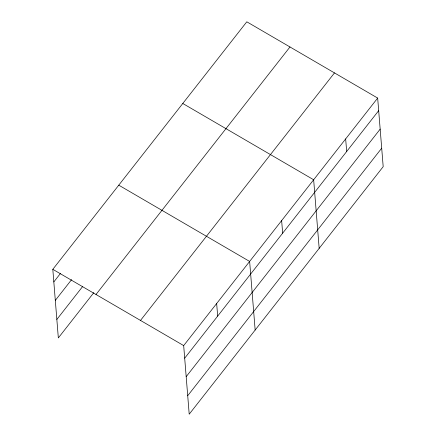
<?xml version="1.0" encoding="UTF-8"?>
<svg xmlns="http://www.w3.org/2000/svg" width="436" height="436" viewBox="0 0 436 436"><rect width="100%" height="100%" fill="white"/><g stroke="black" fill="none" stroke-linecap="round" stroke-linejoin="round"><path stroke-width="0.65" d="M93.816 292.654L58.331 337.927L52.811 269.328L246.798 21.8L377.669 98.073L383.19 166.672L189.202 414.2L183.681 345.595L377.669 98.073M53.824 281.912L60.506 273.388M55.312 300.399L71.591 279.623M56.844 319.441L82.726 286.419M96.002 294.496L289.984 46.968M140.496 320.427L334.483 72.905M184.695 358.185L378.682 110.657M186.183 376.671L380.165 129.143M187.714 395.714L381.702 148.191M182.782 103.485L313.653 179.757L319.174 248.357M118.766 185.169L249.637 261.437L255.158 330.041M52.811 269.328L183.681 345.595M345.661 138.915L346.675 151.499M281.645 220.6L282.659 233.184M216.659 303.516L217.673 316.105"/></g></svg>
